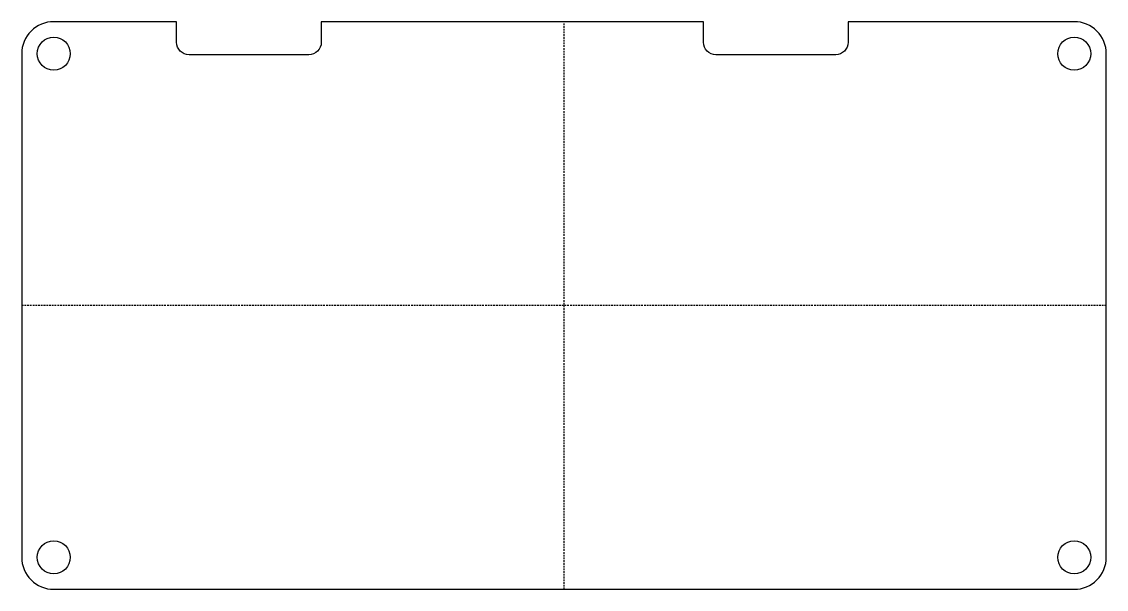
# Model space of a CAD drawing. Header units: millimetres. Extents: x -52 to 52, y -28 to 28.
import ezdxf

# ---------------------------------------------------------------- set-up
doc = ezdxf.new("R2010")
doc.units = ezdxf.units.MM
doc.linetypes.add('DASHED', pattern=[0.2067, 0.1654, -0.0413])

msp = doc.modelspace()

# ---------------------------------------------------------------- linework, layer by layer
at = {"color": 190, "linetype": 'DASHED', "lineweight": 25, "true_color": 0x8018ff}
for p, q in [((0, -27.5), (0, 27.5)), ((52.5, 0), (-52.5, 0))]:
    msp.add_line(p, q, dxfattribs=at)
msp.add_lwpolyline([(-49.4, -27.5), (49.4, -27.5, 0.414214), (52.5, -24.4), (52.5, 24.4, 0.414214), (49.4, 27.5), (27.5, 27.5), (27.5, 25.5, -0.414214), (26.3, 24.3), (14.7, 24.3, -0.414214), (13.5, 25.5), (13.5, 27.5), (-23.5, 27.5), (-23.5, 25.5, -0.414214), (-24.7, 24.3), (-36.3, 24.3, -0.414214), (-37.5, 25.5), (-37.5, 27.5), (-49.4, 27.5, 0.414214), (-52.5, 24.4), (-52.5, -24.4, 0.414214)], format="xyb", close=True)
for centre in [(-49.4, 24.4), (49.4, 24.4), (-49.4, -24.4), (49.4, -24.4)]:
    msp.add_circle(centre, 1.6)

doc.saveas('drawing.dxf')
